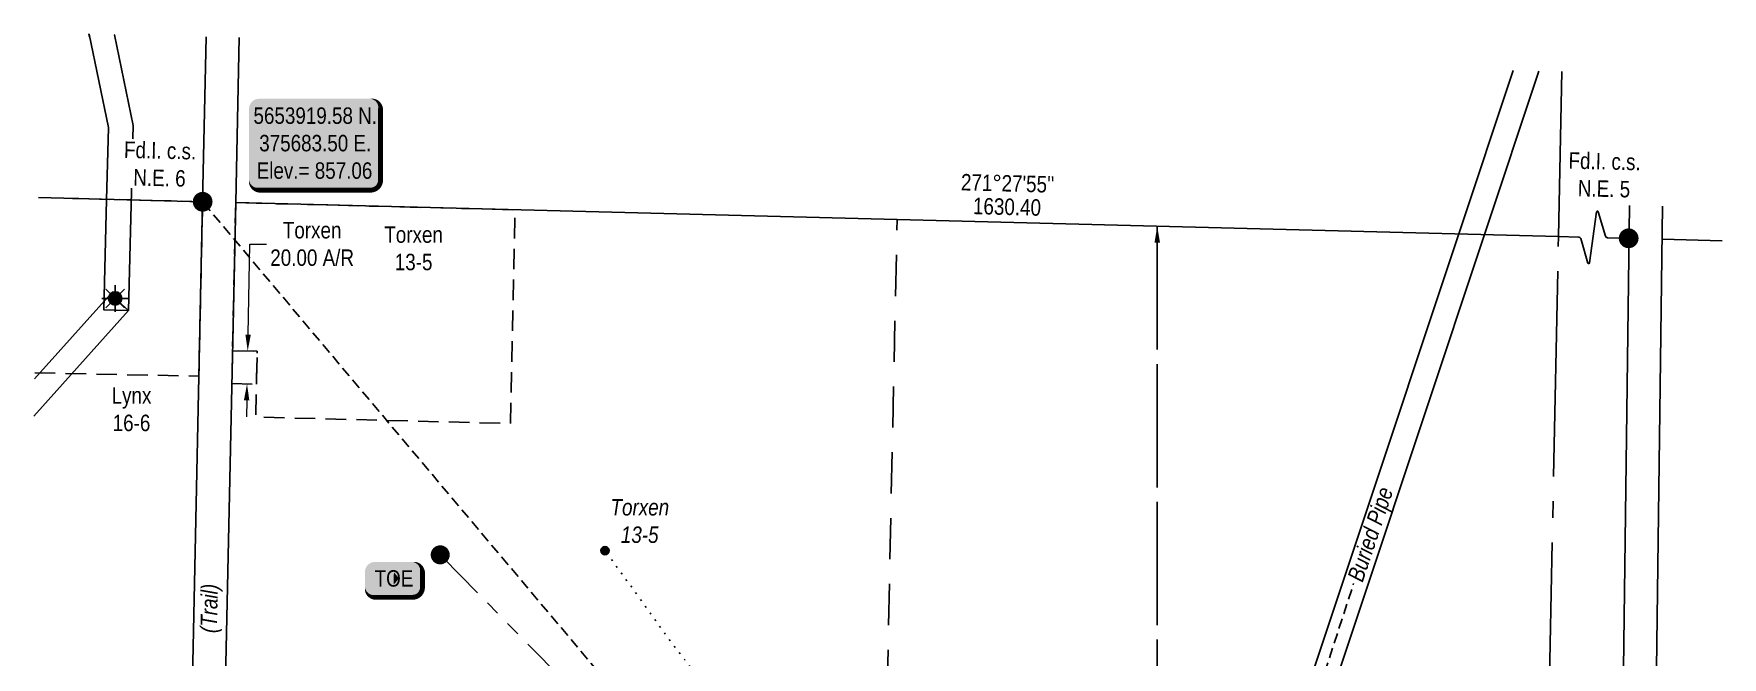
# Model space of a CAD drawing. Extents: x 374404 to 376608, y 5652092 to 5654022.
# Drawn here: x 375581 to 376608, y 5653643 to 5654022 of the extents above; entities that cross this region are included whole.
import ezdxf
from ezdxf.enums import TextEntityAlignment as Align

# ---------------------------------------------------------------- set-up
doc = ezdxf.new("R2010")
doc.units = 0
doc.header["$LTSCALE"] = 5
doc.header["$PDMODE"] = 34
doc.header["$PDSIZE"] = 0.03
for name, pattern in [('foc-ACCESSROAD', [3.75, 2.5, -1.25]), ('foc-COORDS', [16.75, 15, -1.75]), ('foc-DOT', [1, 0.2, -0.8]), ('foc-DRILLPATH', [14.75, 6, -1.75, 1.75, -1.75, 1.75, -1.75]), ('foc-LSD', [8, 5, -3]), ('foc-QUARTERLINE', [33, 25, -3, 2, -3]), ('foc-TIELINE', [1.875, 1.25, -0.625]), ('UG_PIPE', [1.875, 1.25, -0.625])]:
    doc.linetypes.add(name, pattern=pattern)
doc.layers.get('Defpoints').update_dxf_attribs({"color": 9})
for name, color, linetype in [('ABADATA-DRILL', 8, 'foc-DOT'), ('ABADATA-DRILL-T', 8, 'Continuous'), ('AS-OWNER', 7, 'Continuous'), ('AS-PIPE-AG', 44, 'Continuous'), ('AS-PIPE-UG', 44, 'UG_PIPE'), ('C-AR', 13, 'foc-ACCESSROAD'), ('C-RW', 13, 'Continuous'), ('C-WS', 13, 'foc-ACCESSROAD'), ('DETAIL-HZ-Existing', 8, 'foc-DOT'), ('DETAIL-T', 7, 'Continuous'), ('F-AR', 190, 'foc-ACCESSROAD'), ('F-RW', 190, 'Continuous'), ('F-WS-S', 190, 'Continuous'), ('L-BD', 7, 'Continuous'), ('L-MON', 1, 'Continuous'), ('L-MON-T', 1, 'Continuous'), ('L-QSEC', 8, 'foc-QUARTERLINE'), ('L-SEC', 7, 'Continuous'), ('L-SECTION-LSD', 7, 'foc-LSD'), ('L-TIE', 7, 'foc-TIELINE'), ('P-OFFSETS', 7, 'foc-COORDS'), ('P-PDRILLPATH', 12, 'foc-DRILLPATH')]:
    doc.layers.add(name, color=color, linetype=linetype)
for name, color, linetype, lineweight in [('C-AR-T', 13, 'Continuous', 9), ('C-WS-T', 13, 'Continuous', 9), ('T-TEXT', 48, 'Continuous', 18)]:
    doc.layers.add(name, color=color, linetype=linetype, lineweight=lineweight)
doc.styles.add('80', font='ARIALN.TTF', dxfattribs={"height": 10})
doc.styles.add('80CG', font='ARIALN.TTF', dxfattribs={"height": 10})
doc.styles.add('80L', font='ARIALN.TTF', dxfattribs={"height": 10})
doc.styles.add('80LS', font='ARIALNI.TTF', dxfattribs={"height": 10})
doc.dimstyles.new('Compass 5 000', dxfattribs={"dimscale": 5, "dimtxt": 9, "dimasz": 2, "dimexe": 0.2, "dimexo": 0.0625, "dimgap": 0.5, "dimtad": 0, "dimtih": 1, "dimtoh": 1, "dimzin": 0, "dimdsep": 46, "dimtxsty": '80CG', "dimcen": 0.1, "dimse1": 1, "dimse2": 1, "dimclrd": 256, "dimclrt": 256, "dimaunit": 1, "dimadec": 4, "dimazin": 0, "dimtfac": 0.06, "dimtofl": 0, "dimtmove": 0, "dimatfit": 1, "dimfxl": 0.2, "dimtolj": 1, "dimtzin": 0, "dimlwd": -1, "dimarcsym": 0})

# ---------------------------------------------------------------- blocks, each defined once
blk = doc.blocks.new('fdia')
at = {"color": 255, "const_width": 1}
blk.add_lwpolyline([(-0.5, 0, 1), (0.5, 0, 1)], format="xyb", close=True, dxfattribs=at)
blk = doc.blocks.new('Fdiaa')
blk.add_blockref('fdia', (0, 0))
blk = doc.blocks.new('fdib')
at = {"color": 1, "const_width": 1.6}
blk.add_lwpolyline([(-0.4, 0, 1), (0.4, 0, 1)], format="xyb", close=True, dxfattribs=at)
at = {"color": 1}
blk.add_circle((0, 0), 0.8, dxfattribs=at)
blk = doc.blocks.new('Fdibb')
blk.add_blockref('fdib', (0, 0))
blk = doc.blocks.new('fdicc')
for name in ['Fdibb', 'Fdiaa']:
    blk.add_blockref(name, (0, 0))
blk = doc.blocks.new('FDI')
blk.add_blockref('fdicc', (0, 0))
blk = doc.blocks.new('*D431')
at = {"layer": 'C-AR-T', "transparency": 16777216}
for p, q in [((375711.1, 5653838.9), (375712.3, 5653893.9)), ((375712.3, 5653893.9), (375722.3, 5653893.9)), ((375710.3, 5653798.9), (375710.1, 5653788.9))]:
    blk.add_line(p, q, dxfattribs=at)
for points in [[(375709.5, 5653838.9), (375712.8, 5653838.8), (375710.9, 5653828.9)], [(375708.6, 5653798.9), (375711.9, 5653798.8), (375710.5, 5653808.9)]]:
    blk.add_solid(points, dxfattribs=at)
at = {"layer": 'Defpoints', "color": 0, "transparency": 16777216}
for p in [(375710.9, 5653828.9), (375711.5, 5653828.8), (375711.1, 5653808.9)]:
    blk.add_point(p, dxfattribs=at)
at = {"layer": 'C-AR-T', "transparency": 16777216, "insert": (375750.1, 5653893.9), "char_height": 10, "attachment_point": 5, "style": '80CG', "bg_fill": 3, "box_fill_scale": 1.1, "bg_fill_color": 256, "bg_fill_true_color": 13158600, "bg_fill_transparency": 0}
blk.add_mtext('\\A1;Torxen\\P20.00 A/R', dxfattribs=at)
blk = doc.blocks.new('linebrk')
blk.add_lwpolyline([(0, 0.00175, -0.346152), (-0.00019, 0.0015), (-0.00314, 0.00055, 0.772575), (-0.00312, 0.00036), (0.00312, -0.00036, -0.772575), (0.00314, -0.00055), (0.00019, -0.0015, 0.346152), (0, -0.00175)], format="xyb")
blk = doc.blocks.new('*U443')
h = blk.add_hatch(color=254)
edge = h.paths.add_edge_path()
edge.add_line((-34, -28.5), (34, -28.5))
edge.add_arc((34, -22.5), 6, 270, 360)
edge.add_line((40, -22.5), (40, 21))
edge.add_arc((34, 21), 6, 0, 90)
edge.add_line((34, 27), (-34, 27))
edge.add_arc((-34, 21), 6, 90, 180)
edge.add_line((-40, 21), (-40, -22.5))
edge.add_arc((-34, -22.5), 6, 180, 270)
at = {"color": 1, "flags": 128}
blk.add_lwpolyline([(-34, -28.5, 3, 3, 0), (34, -28.5, 3, 3, 0.414214), (40, -22.5, 3, 3, 0), (40, 21, 3, 0, 0.414214), (34, 27, 0, 0, 0), (-34, 27, 0, 0, 0.414214), (-40, 21, 0, 0, 0), (-40, -22.5, 0, 3, 0.414214)], format="xyseb", close=True, dxfattribs=at)
blk.add_lwpolyline([(-35.5, 0, 0, 10, 0), (0, 0, 5, 5, 0)], format="xyseb", dxfattribs=at)
at = {"color": 1, "style": '80'}
blk.add_attdef('ENTER_TEXT_001', (-36, -5), '', height=10, dxfattribs=at)
blk = doc.blocks.new('GAS')
h = blk.add_hatch(color=255)
h.dxf.hatch_style = 1
edge = h.paths.add_edge_path()
edge.add_arc((0, 0), 0.9, 0, 360)
for p, q in [((-0.81, 0), (-1.62, 0)), ((-0.57, 0.57), (-1.14, 1.14)), ((0, 0.81), (0, 1.62)), ((0.57, 0.57), (1.14, 1.14)), ((1.62, 0), (0.81, 0)), ((-0.57, -0.57), (-1.14, -1.14)), ((0, -0.81), (0, -1.62)), ((1.14, -1.14), (0.57, -0.57))]:
    blk.add_line(p, q)
blk.add_circle((0, 0), 0.8)
blk = doc.blocks.new('BH-Existing')
at = {"layer": 'ABADATA-DRILL-T'}
h = blk.add_hatch(color=256, dxfattribs=at)
h.dxf.hatch_style = 1
edge = h.paths.add_edge_path()
edge.add_arc((0, 0), 0.5, 0, 360)
blk.add_circle((0, 0), 0.5, dxfattribs=at)
blk = doc.blocks.new('plbh')
at = {"layer": 'L-MON'}
h = blk.add_hatch(color=255, dxfattribs=at)
h.dxf.hatch_style = 1
edge = h.paths.add_edge_path()
edge.add_arc((0, 0), 1.16, 0, 360)
h = blk.add_hatch(color=256, dxfattribs=at)
h.dxf.hatch_style = 1
h.paths.add_polyline_path([(-0.96, 0, 1), (0.96, 0, 1)])
h.paths.add_polyline_path([(0.91, 0, -1), (-0.91, 0, -1)], flags=16)
h.paths.add_polyline_path([(0.45, 0, -1), (-0.45, 0, -1)], flags=0)
h = blk.add_hatch(color=256, dxfattribs=at)
h.dxf.hatch_style = 1
h.paths.add_polyline_path([(-0.45, 0, 1), (0.45, 0, 1)])
h.paths.add_polyline_path([(0.4, 0, -1), (-0.4, 0, -1)], flags=16)
at = {"layer": 'L-MON', "color": 240}
for radius in [0.96, 0.91, 0.45, 0.4]:
    blk.add_circle((0, 0), radius, dxfattribs=at)
blk = doc.blocks.new('*U497')
h = blk.add_hatch(color=59)
edge = h.paths.add_edge_path()
edge.add_line((-11.5, -11.5), (11.5, -11.5))
edge.add_arc((11.5, -5.5), 6, 270, 360)
edge.add_line((17.5, -5.5), (17.5, 4))
edge.add_arc((11.5, 4), 6, 0, 90)
edge.add_line((11.5, 10), (-11.5, 10))
edge.add_arc((-11.5, 4), 6, 90, 180)
edge.add_line((-17.5, 4), (-17.5, -5.5))
edge.add_arc((-11.5, -5.5), 6, 180, 270)
at = {"color": 1, "flags": 128}
blk.add_lwpolyline([(-11.5, -11.5, 3, 3, 0), (11.5, -11.5, 3, 3, 0.414214), (17.5, -5.5, 3, 3, 0), (17.5, 4, 3, 0, 0.414214), (11.5, 10, 0, 0, 0), (-11.5, 10, 0, 0, 0.414214), (-17.5, 4, 0, 0, 0), (-17.5, -5.5, 0, 3, 0.414214)], format="xyseb", close=True, dxfattribs=at)
blk.add_lwpolyline([(3.4, -0.1, 0, 7.5, 0), (0, 0, 0, 0, 0)], format="xyseb", dxfattribs=at)
at = {"color": 1, "style": '80'}
blk.add_attdef('ENTER_TEXT_001', (-36, -5), '', height=10, dxfattribs=at)

msp = doc.modelspace()

# ---------------------------------------------------------------- linework, layer by layer
at = {"layer": 'ABADATA-DRILL', "flags": 128}
msp.add_lwpolyline([(376263.765, 5653232.173), (376263.765, 5653232.173), (376263.857, 5653235.171), (376263.518, 5653234.369), (376261.662, 5653242.503), (376258.474, 5653250.488), (376252.308, 5653260.236), (376246.527, 5653268.954), (376233.579, 5653287.812), (376225.311, 5653298.32), (376217.058, 5653309.857), (376210.054, 5653323.054), (376203.739, 5653338.284), (376196.42, 5653356.688), (376181.382, 5653387.227), (376170.332, 5653405.17), (376147.721, 5653440.15), (376127.05, 5653468.473), (376114.342, 5653484.366), (376100.714, 5653501.132), (376086.736, 5653518.305), (376067.931, 5653540.614), (376048.4, 5653561.821), (376033.102, 5653577.326), (376018.279, 5653592.61), (376003.994, 5653608.661), (375990.498, 5653624.674), (375981.694, 5653634.934), (375969.225, 5653650.832), (375961.349, 5653661.83), (375946.119, 5653683.083), (375945.877, 5653683.419), (375934.268, 5653699.326), (375928.236, 5653707.58)], dxfattribs=at)
at = {"layer": 'AS-PIPE-UG', "flags": 128}
msp.add_lwpolyline([(376269.474, 5653264.07), (376269.822, 5653291.845), (376270.376, 5653319.095), (376272.583, 5653348.956), (376275.025, 5653357.124), (376279.572, 5653369.434), (376286.85, 5653390.713), (376291.68, 5653406.543), (376383.636, 5653687.496)], dxfattribs=at)
at = {"layer": 'C-AR', "flags": 128}
msp.add_lwpolyline([(375701.662, 5653829.059), (375716.654, 5653828.735), (375716.223, 5653808.749), (375701.23, 5653809.072)], close=True, dxfattribs=at)
at = {"layer": 'C-RW', "flags": 128}
msp.add_lwpolyline([(376496.362, 5653998.991), (376463.26, 5653899.755), (376277.845, 5653343.209), (376273.428, 5653196.607), (376258.44, 5653197.059), (376262.924, 5653345.861), (376447.584, 5653900.151), (376480.687, 5653999.389)], dxfattribs=at)
at = {"layer": 'C-WS', "flags": 128}
msp.add_lwpolyline([(375703.608, 5653919.067), (375701.662, 5653829.059), (375716.654, 5653828.735), (375715.791, 5653788.758), (375870.688, 5653784.796), (375873.495, 5653914.722)], close=True, dxfattribs=at)
at = {"layer": 'F-AR', "flags": 128}
msp.add_lwpolyline([(375581.344, 5653815.636), (375681.204, 5653813.606), (375683.494, 5653919.578), (375604.433, 5653921.607)], dxfattribs=at)
at = {"layer": 'F-RW'}
for p, q in [((375614.729, 5654019.659), (375614.31, 5654021.679)), ((375629.746, 5654021.285), (375629.811, 5654020.973))]:
    msp.add_line(p, q, dxfattribs=at)
at = {"layer": 'F-RW', "flags": 128}
for points in [[(375638.404, 5653853.544), (375623.462, 5653853.886), (375625.076, 5653920.769), (375626.133, 5653964.636), (375614.38, 5654021.364)], [(375629.811, 5654020.973), (375641.215, 5653965.95), (375638.404, 5653853.544)], [(375627.463, 5653863.456), (375638.404, 5653853.544), (375580.773, 5653789.341)], [(375581.267, 5653812.053), (375627.463, 5653863.456)]]:
    msp.add_lwpolyline(points, dxfattribs=at)
at = {"layer": 'L-QSEC'}
for p, q in [((376508.208, 5653898.489), (376510.252, 5653998.836)), ((376491.793, 5653092.668), (376508.208, 5653898.489))]:
    msp.add_line(p, q, dxfattribs=at)
at = {"layer": 'L-SEC'}
for p, q in [((375683.501, 5653919.581), (375685.676, 5654019.859)), ((375703.609, 5653919.145), (375705.783, 5654019.347)), ((375583.659, 5653922.134), (375683.501, 5653919.581)), ((375666.061, 5653112.748), (375683.501, 5653919.581)), ((375686.169, 5653112.313), (375703.609, 5653919.146)), ((375703.608, 5653919.067), (376508.208, 5653898.492)), ((376539.233, 5652965.029), (376551.432, 5653917.396)), ((376559.344, 5652964.771), (376571.539, 5653916.882)), ((376508.208, 5653898.489), (376520.528, 5653898.174)), ((376537.987, 5653897.728), (376550.905, 5653897.398)), ((376571.282, 5653896.877), (376607.836, 5653895.942))]:
    msp.add_line(p, q, dxfattribs=at)
at = {"layer": 'L-SECTION-LSD'}
msp.add_line((376088.98, 5653102.464), (376105.908, 5653908.778), dxfattribs=at)
at = {"layer": 'L-TIE'}
msp.add_line((376219.637, 5653283.131), (375683.501, 5653919.581), dxfattribs=at)
at = {"layer": 'P-OFFSETS'}
msp.add_line((376264.165, 5653904.733), (376264.165, 5653261.165), dxfattribs=at)
msp.add_solid([(376262.498, 5653894.733), (376264.165, 5653904.733), (376265.832, 5653894.733)], dxfattribs=at)
at = {"layer": 'P-PDRILLPATH'}
msp.add_line((376264.161, 5653261.159), (375828, 5653705), dxfattribs=at)

# ---------------------------------------------------------------- block references
at = {"layer": 'ABADATA-DRILL-T', "xscale": 4.99828915, "yscale": 4.99828915, "zscale": 4.99828915}
msp.add_blockref('BH-Existing', (375928.236, 5653707.58), dxfattribs=at)
at = {"layer": 'AS-OWNER'}
ref = msp.add_blockref('*U497', (375799.721, 5653690.678), dxfattribs=dict(at, xscale=0.9989407241111838, yscale=0.9989407241111838, zscale=0.9989407241111838))
ref.add_attrib('ENTER_TEXT_001', 'TOE', (375788.12, 5653685.68), dxfattribs={"layer": '0', "color": 1, "height": 9.9894, "style": '80'})
at = {"layer": 'DETAIL-T'}
ref = msp.add_blockref('*U443', (375751.732, 5653955.178), dxfattribs=dict(at, xscale=0.99965783, yscale=0.99965783, zscale=0.99965783))
ref.add_attrib('ENTER_TEXT_001', '5653919.58 N.', (375714.426, 5653966.946), dxfattribs={"layer": '0', "color": 1, "height": 9.99658, "style": '80'})
ref.add_attrib('ENTER_TEXT_002', '375683.50 E.', (375717.924, 5653950.244), dxfattribs={"layer": '0', "color": 1, "height": 9.99658, "style": '80'})
ref.add_attrib('ENTER_TEXT_003', 'Elev.= 857.06', (375716.369, 5653933.543), dxfattribs={"layer": '0', "color": 1, "height": 9.99658, "style": '80'})
at = {"layer": 'F-WS-S', "xscale": 4.99828915, "yscale": 4.99828915, "zscale": 4.99828915}
msp.add_blockref('GAS', (375630.317, 5653860.87), dxfattribs=at)
at = {"layer": 'L-MON'}
for name, p, xscale, yscale, zscale in [('FDI', (376550.905, 5653897.389), 5, 5, 5), ('FDI', (376550.921, 5653897.397), 5, 5, 5), ('plbh', (375828, 5653705), 4.99828915, 4.99828915, 4.99828915)]:
    msp.add_blockref(name, p, dxfattribs=dict(at, xscale=xscale, yscale=yscale, zscale=zscale))
at = {"layer": 'L-SEC', "xscale": 4998.289150000001, "yscale": 4998.289150000001, "zscale": 4998.289150000001, "rotation": 268.5353824200602}
msp.add_blockref('linebrk', (376529.258, 5653897.951), dxfattribs=at)

# ---------------------------------------------------------------- texts
at = {"layer": 'AS-PIPE-AG', "insert": (376388.987, 5653719.137), "char_height": 10, "width": 59.03588, "attachment_point": 2, "rotation": 71.574566, "style": '80LS'}
msp.add_mtext('Buried Pipe', dxfattribs=at)
at = {"layer": 'C-WS-T', "insert": (375811.822, 5653891.241), "char_height": 10.00342, "width": 34.96189, "attachment_point": 5, "style": '80CG'}
msp.add_mtext('\\A1;Torxen \\P13-5', dxfattribs=at)
at = {"layer": 'DETAIL-HZ-Existing', "insert": (375930.836, 5653738.913), "char_height": 10, "attachment_point": 1, "style": '80L'}
msp.add_mtext_dynamic_manual_height_columns('\\pi0.7689;{\\fArial Narrow|b0|i1|c0|p34;Torxen\\P\\pi7.0377;13-5}', width=35.48731, gutter_width=50, heights=[0], dxfattribs=at)
at = {"layer": 'F-AR', "insert": (375640.241, 5653793.454), "char_height": 9.9966, "attachment_point": 5, "style": '80CG'}
msp.add_mtext('\\A1;Lynx\\P16-6', dxfattribs=at)
at = {"layer": 'L-BD', "style": '80L'}
for s, height, p in [("271°27'55''", 9.99658, (376173.15, 5653930.81)), ('1630.40', 9.9966, (376172.786, 5653916.569))]:
    msp.add_text(s, height=height, rotation=358.5349, dxfattribs=at).set_placement(p, align=Align.MIDDLE)
at = {"layer": 'T-TEXT', "style": '80LS'}
msp.add_text('(Trail)', height=9.9966, rotation=88.761723, dxfattribs=at).set_placement((375687.451, 5653672.432), align=Align.MIDDLE_CENTER)

# ---------------------------------------------------------------- next in the draw order: texts
at = {"layer": 'L-MON-T', "char_height": 9.99658, "width": 43.0457, "attachment_point": 2, "rotation": 358.680326, "style": '80LS', "bg_fill": 3, "box_fill_scale": 1.15, "bg_fill_color": 256, "bg_fill_true_color": 256, "bg_fill_transparency": 0}
for s, insert in [('{\\fArial Narrow|b0|i0|c0|p34;Fd.I. c.s.\\PN.E. 6}', (375657.745, 5653955.758)), ('{\\fArial Narrow|b0|i0|c0|p34;Fd.I. c.s.\\PN.E. 5}', (376536.423, 5653949.222))]:
    msp.add_mtext(s, dxfattribs=dict(at, insert=insert))

# ---------------------------------------------------------------- next in the draw order: dimensions: what is measured, and where the dimension line sits
at = {"layer": 'C-AR-T'}
dim = msp.add_linear_dim(base=(375710.92, 5653828.859), p1=(375711.06, 5653808.86), p2=(375711.492, 5653828.847), angle=88.762272, text='Torxen\\P20.00 A/R', dimstyle='Compass 5 000', override={"dimtfill": 1}, dxfattribs=at)
dim.commit()
dim.dimension.update_dxf_attribs({"geometry": '*D431', "text_midpoint": (375750.061, 5653893.943), "dimtype": 161})

# ---------------------------------------------------------------- next in the draw order: block references
at = {"layer": 'L-MON', "xscale": 5, "yscale": 5, "zscale": 5}
msp.add_blockref('FDI', (375683.501, 5653919.581), dxfattribs=at)

doc.saveas('drawing.dxf')
